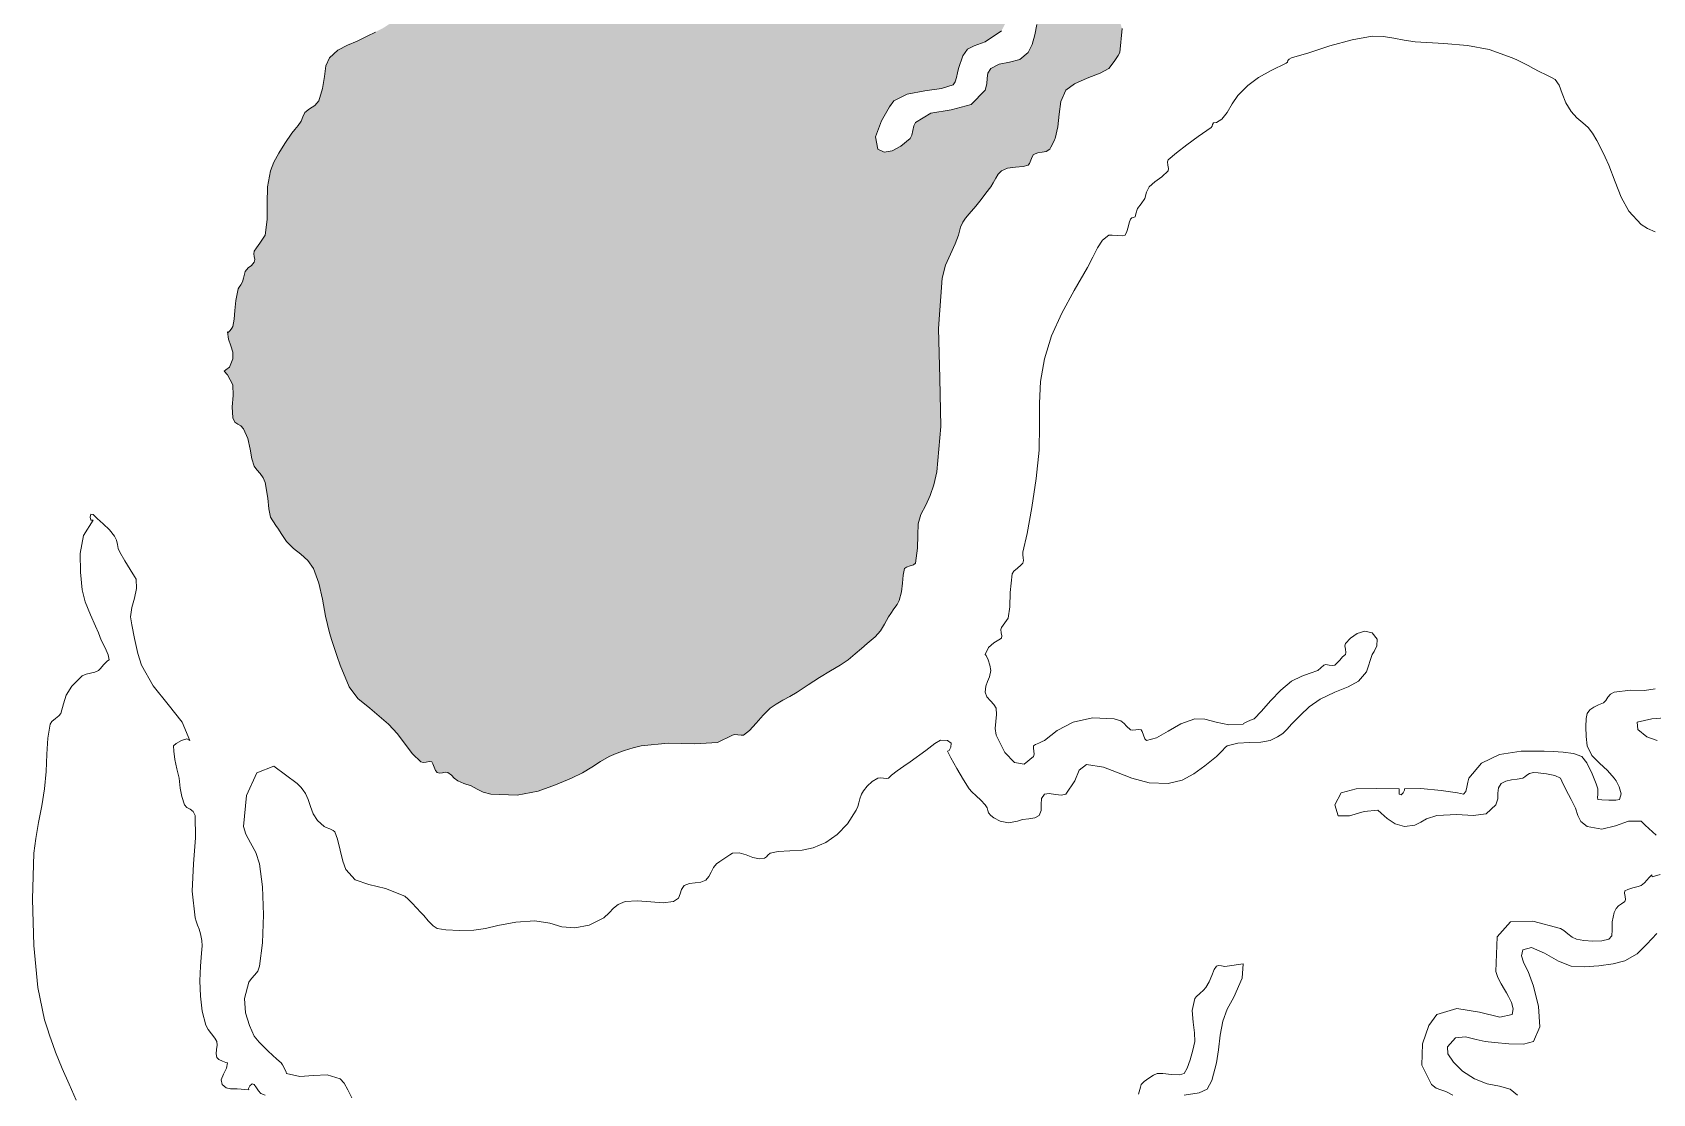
# Model space of a CAD drawing. Header units: inches. Extents: x -600 to 863, y -502 to 873.
# Drawn here: x 614.85 to 646.76, y 84.32 to 105.22 of the extents above; entities that cross this region are included whole.
import ezdxf

# ---------------------------------------------------------------- set-up
doc = ezdxf.new("R2010")
doc.units = ezdxf.units.IN
doc.header["$MEASUREMENT"] = 0
doc.layers.add('Layer 1', color=7, linetype='Continuous')

msp = doc.modelspace()

# ---------------------------------------------------------------- hatches: boundary and pattern name
at = {"layer": 'Layer 1', "true_color": 0xffffff}
msp.add_hatch(color=7, dxfattribs=at).paths.add_polyline_path([(627.267, 120.285), (627.245, 120.28), (627.215, 120.284), (627.184, 120.289), (627.16, 120.285), (627.219, 120.332), (627.225, 120.336), (627.225, 120.314), (627.267, 120.285), (627.529, 120.191), (627.862, 120.073), (628.215, 119.955), (628.537, 119.861), (628.661, 119.828), (628.794, 119.784), (628.931, 119.727), (629.066, 119.65), (629.17, 119.584), (629.271, 119.515), (629.377, 119.434), (629.49, 119.332), (629.512, 119.311), (629.546, 119.276), (629.578, 119.243), (629.596, 119.227), (629.723, 119.148), (629.866, 119.06), (630.007, 118.948), (630.125, 118.803), (630.16, 118.719), (630.176, 118.637), (630.192, 118.559), (630.231, 118.485), (630.338, 118.369), (630.447, 118.265), (630.555, 118.166), (630.654, 118.062), (630.792, 117.888), (630.941, 117.688), (631.107, 117.491), (631.29, 117.32), (631.354, 117.296), (631.453, 117.271), (631.551, 117.244), (631.607, 117.215), (631.652, 117.119), (631.669, 117.011), (631.682, 116.898), (631.714, 116.791), (631.773, 116.686), (631.844, 116.583), (631.929, 116.479), (632.031, 116.368), (632.065, 116.309), (632.118, 116.196), (632.181, 116.064), (632.243, 115.944), (632.521, 115.415), (632.785, 114.876), (633.07, 114.341), (633.407, 113.826), (633.478, 113.727), (633.546, 113.625), (633.625, 113.519), (633.726, 113.403), (633.845, 113.224), (633.979, 112.958), (634.12, 112.677), (634.255, 112.45), (634.335, 112.34), (634.437, 112.203), (634.553, 112.058), (634.678, 111.921), (634.91, 111.729), (635.086, 111.595), (635.164, 111.438), (635.102, 111.18), (635.071, 111.142), (635.029, 111.101), (634.998, 111.047), (634.996, 110.968), (635.026, 110.891), (635.076, 110.838), (635.138, 110.797), (635.207, 110.756), (635.362, 110.6), (635.255, 110.487), (635.044, 110.323), (634.89, 110.015), (634.897, 109.779), (634.978, 109.537), (635.093, 109.295), (635.207, 109.062), (635.232, 109.041), (635.267, 109.033), (635.297, 109.014), (635.313, 108.956), (635.377, 108.771), (635.483, 108.509), (635.531, 108.205), (635.419, 107.897), (635.329, 107.812), (635.201, 107.729), (635.05, 107.651), (634.89, 107.58), (634.747, 107.517), (634.613, 107.427), (634.512, 107.281), (634.467, 107.051), (634.48, 106.951), (634.514, 106.835), (634.55, 106.747), (634.572, 106.732), (634.51, 106.622), (634.423, 106.567), (634.332, 106.489), (634.255, 106.309), (634.177, 105.908), (634.096, 105.549), (633.937, 105.251), (633.619, 105.038), (633.403, 104.96), (633.27, 104.891), (633.178, 104.763), (633.09, 104.509), (633.07, 104.423), (633.054, 104.331), (633.028, 104.249), (632.984, 104.191), (632.757, 104.118), (632.426, 104.071), (632.082, 104.006), (631.819, 103.874), (631.734, 103.753), (631.573, 103.479), (631.455, 103.163), (631.502, 102.921), (631.629, 102.86), (631.783, 102.887), (631.956, 102.982), (632.137, 103.133), (632.173, 103.197), (632.194, 103.288), (632.213, 103.38), (632.243, 103.45), (632.546, 103.63), (632.948, 103.699), (633.342, 103.803), (633.619, 104.086), (633.651, 104.21), (633.656, 104.32), (633.669, 104.419), (633.726, 104.509), (633.893, 104.594), (634.096, 104.633), (634.3, 104.689), (634.467, 104.827), (634.541, 104.983), (634.594, 105.174), (634.635, 105.377), (634.678, 105.568), (634.769, 105.937), (634.891, 106.19), (635.145, 106.293), (635.631, 106.203), (635.946, 106.021), (636.19, 105.707), (636.313, 105.297), (636.267, 104.827), (636.234, 104.769), (636.17, 104.668), (636.102, 104.568), (636.055, 104.509), (635.885, 104.417), (635.629, 104.318), (635.375, 104.209), (635.207, 104.086), (635.108, 103.862), (635.072, 103.612), (635.051, 103.36), (634.996, 103.133), (634.982, 103.106), (634.948, 103.036), (634.911, 102.961), (634.89, 102.921), (634.821, 102.873), (634.74, 102.86), (634.654, 102.851), (634.572, 102.814), (634.544, 102.771), (634.519, 102.705), (634.493, 102.641), (634.467, 102.604), (634.364, 102.582), (634.213, 102.57), (634.057, 102.55), (633.938, 102.497), (633.875, 102.428), (633.824, 102.347), (633.777, 102.261), (633.726, 102.18), (633.632, 102.053), (633.538, 101.928), (633.433, 101.797), (633.302, 101.65), (633.227, 101.565), (633.175, 101.486), (633.133, 101.384), (633.09, 101.227), (633.025, 101.054), (632.932, 100.856), (632.838, 100.633), (632.772, 100.38), (632.7, 99.391), (632.725, 98.41), (632.746, 97.461), (632.666, 96.568), (632.606, 96.311), (632.535, 96.101), (632.45, 95.911), (632.349, 95.721), (632.297, 95.542), (632.29, 95.32), (632.285, 95.061), (632.243, 94.768), (632.207, 94.735), (632.139, 94.71), (632.07, 94.688), (632.031, 94.662), (632, 94.531), (631.988, 94.372), (631.972, 94.198), (631.926, 94.027), (631.883, 93.953), (631.82, 93.863), (631.757, 93.776), (631.714, 93.709), (631.637, 93.562), (631.557, 93.435), (631.448, 93.312), (631.29, 93.18), (631.178, 93.086), (631.056, 92.978), (630.918, 92.863), (630.761, 92.756), (630.569, 92.642), (630.354, 92.51), (630.131, 92.369), (629.913, 92.227), (629.771, 92.141), (629.631, 92.065), (629.5, 91.991), (629.384, 91.909), (629.244, 91.771), (629.107, 91.613), (628.977, 91.471), (628.854, 91.38), (628.81, 91.377), (628.744, 91.385), (628.682, 91.39), (628.643, 91.38), (628.345, 91.23), (627.899, 91.208), (627.375, 91.219), (626.843, 91.168), (626.681, 91.127), (626.512, 91.074), (626.35, 91.016), (626.208, 90.956), (626.037, 90.86), (625.87, 90.749), (625.688, 90.635), (625.467, 90.533), (625.153, 90.401), (624.811, 90.272), (624.398, 90.194), (623.878, 90.215), (623.731, 90.255), (623.61, 90.313), (623.491, 90.376), (623.349, 90.427), (623.228, 90.475), (623.156, 90.532), (623.103, 90.59), (623.031, 90.639), (622.982, 90.645), (622.924, 90.636), (622.865, 90.629), (622.819, 90.639), (622.791, 90.681), (622.765, 90.749), (622.739, 90.814), (622.714, 90.851), (622.665, 90.855), (622.604, 90.847), (622.546, 90.84), (622.502, 90.851), (622.338, 91.01), (622.189, 91.201), (622.039, 91.402), (621.866, 91.592), (621.497, 91.906), (621.26, 92.099), (621.088, 92.328), (620.914, 92.756), (620.855, 92.924), (620.8, 93.086), (620.748, 93.241), (620.702, 93.392), (620.624, 93.721), (620.563, 94.054), (620.492, 94.373), (620.384, 94.662), (620.274, 94.817), (620.139, 94.94), (619.993, 95.057), (619.854, 95.191), (619.799, 95.268), (619.746, 95.352), (619.695, 95.436), (619.643, 95.509), (619.542, 95.673), (619.507, 95.834), (619.486, 96.044), (619.432, 96.356), (619.393, 96.448), (619.334, 96.53), (619.271, 96.604), (619.22, 96.674), (619.169, 96.822), (619.136, 97.014), (619.092, 97.221), (619.008, 97.415), (618.954, 97.468), (618.893, 97.502), (618.836, 97.546), (618.796, 97.627), (618.781, 97.846), (618.804, 98.068), (618.796, 98.281), (618.69, 98.474), (618.629, 98.547), (618.658, 98.571), (618.73, 98.627), (618.796, 98.791), (618.794, 98.921), (618.757, 99.048), (618.714, 99.18), (618.69, 99.321), (618.707, 99.312), (618.742, 99.346), (618.777, 99.394), (618.796, 99.427), (618.82, 99.574), (618.835, 99.744), (618.857, 99.941), (618.902, 100.168), (618.923, 100.206), (618.957, 100.249), (618.99, 100.305), (619.008, 100.38), (619.038, 100.514), (619.097, 100.581), (619.164, 100.627), (619.22, 100.697), (619.227, 100.747), (619.219, 100.804), (619.211, 100.86), (619.22, 100.909), (619.263, 100.977), (619.332, 101.072), (619.397, 101.167), (619.432, 101.227), (619.472, 101.533), (619.475, 101.856), (619.483, 102.182), (619.537, 102.497), (619.604, 102.666), (619.701, 102.843), (619.822, 103.031), (619.961, 103.238), (620.018, 103.309), (620.086, 103.387), (620.146, 103.471), (620.173, 103.557), (620.216, 103.647), (620.309, 103.715), (620.412, 103.783), (620.49, 103.874), (620.566, 104.115), (620.6, 104.352), (620.631, 104.561), (620.702, 104.721), (620.868, 104.871), (621.053, 104.971), (621.247, 105.051), (621.443, 105.145), (621.604, 105.229), (621.773, 105.316), (621.938, 105.424), (622.078, 105.568), (622.127, 105.699), (622.148, 105.876), (622.16, 106.058), (622.185, 106.203), (622.233, 106.299), (622.302, 106.396), (622.365, 106.503), (622.396, 106.627), (622.428, 106.703), (622.503, 106.779), (622.604, 106.86), (622.714, 106.944), (622.887, 107.048), (623.113, 107.158), (623.353, 107.293), (623.561, 107.474), (623.623, 107.577), (623.67, 107.707), (623.716, 107.852), (623.772, 108.003), (623.793, 108.023), (623.823, 108.036), (623.854, 108.06), (623.878, 108.109), (623.898, 108.215), (623.915, 108.328), (623.94, 108.438), (623.984, 108.532), (624.112, 108.662), (624.267, 108.764), (624.412, 108.854), (624.514, 108.956), (624.626, 109.208), (624.691, 109.462), (624.748, 109.701), (624.831, 109.909), (624.873, 109.938), (624.94, 109.965), (625.007, 109.988), (625.043, 110.015), (625.097, 110.146), (625.147, 110.265), (625.225, 110.391), (625.36, 110.544), (625.516, 110.701), (625.686, 110.854), (625.877, 110.985), (626.102, 111.074), (626.24, 111.13), (626.302, 111.209), (626.343, 111.327), (626.42, 111.497), (626.469, 111.558), (626.532, 111.612), (626.593, 111.663), (626.631, 111.709), (626.702, 111.906), (626.756, 112.131), (626.801, 112.329), (626.843, 112.45), (627.005, 112.633), (627.223, 112.822), (627.463, 113.012), (627.689, 113.191), (627.715, 113.233), (627.744, 113.302), (627.771, 113.368), (627.796, 113.403), (627.924, 113.462), (627.984, 113.505), (628.029, 113.577), (628.113, 113.721), (628.159, 113.773), (628.223, 113.829), (628.284, 113.884), (628.325, 113.933), (628.395, 114.089), (628.441, 114.248), (628.482, 114.408), (628.537, 114.567), (628.578, 114.617), (628.647, 114.679), (628.714, 114.737), (628.749, 114.779), (628.784, 114.961), (628.793, 115.132), (628.806, 115.312), (628.854, 115.521), (628.879, 115.562), (628.912, 115.604), (628.943, 115.656), (628.961, 115.732), (628.957, 115.923), (628.924, 116.081), (628.883, 116.224), (628.854, 116.368), (628.826, 116.679), (628.799, 116.963), (628.746, 117.241), (628.643, 117.532), (628.596, 117.595), (628.53, 117.651), (628.468, 117.7), (628.432, 117.744), (628.424, 117.818), (628.436, 117.905), (628.445, 117.99), (628.432, 118.062), (628.351, 118.167), (628.248, 118.26), (628.131, 118.358), (628.008, 118.485), (627.972, 118.557), (627.955, 118.64), (627.938, 118.725), (627.901, 118.803), (627.857, 118.834), (627.794, 118.857), (627.731, 118.879), (627.689, 118.909), (627.659, 118.979), (627.641, 119.064), (627.621, 119.151), (627.584, 119.227), (627.512, 119.307), (627.428, 119.389), (627.343, 119.497), (627.267, 119.65), (627.242, 119.705), (627.206, 119.782), (627.173, 119.847), (627.16, 119.861), (627.188, 119.919), (627.259, 119.957), (627.334, 120.001), (627.372, 120.073), (627.347, 120.092), (627.296, 120.15), (627.257, 120.223)])

# ---------------------------------------------------------------- linework, layer by layer
at = {"layer": 'Layer 1', "lineweight": 0}
for points in [[(633.937, 105.251), (633.619, 105.038), (633.403, 104.96), (633.27, 104.891), (633.178, 104.763), (633.09, 104.509), (633.07, 104.423), (633.054, 104.331), (633.028, 104.249), (632.984, 104.191), (632.757, 104.118), (632.426, 104.071), (632.082, 104.006), (631.819, 103.874), (631.734, 103.753), (631.573, 103.479), (631.455, 103.163), (631.502, 102.921), (631.629, 102.86), (631.783, 102.887), (631.956, 102.982), (632.137, 103.133), (632.173, 103.197), (632.194, 103.288), (632.213, 103.38), (632.243, 103.45), (632.546, 103.63), (632.948, 103.699), (633.342, 103.803), (633.619, 104.086), (633.651, 104.21), (633.656, 104.32), (633.669, 104.419), (633.726, 104.509), (633.893, 104.594), (634.096, 104.633), (634.3, 104.689), (634.467, 104.827), (634.541, 104.983), (634.594, 105.174), (634.635, 105.377)], [(636.313, 105.297), (636.267, 104.827), (636.234, 104.769), (636.17, 104.668), (636.102, 104.568), (636.055, 104.509), (635.885, 104.417), (635.629, 104.318), (635.375, 104.209), (635.207, 104.086), (635.108, 103.862), (635.072, 103.612), (635.051, 103.36), (634.996, 103.133), (634.982, 103.106), (634.948, 103.036), (634.911, 102.961), (634.89, 102.921), (634.821, 102.873), (634.74, 102.86), (634.654, 102.851), (634.572, 102.814), (634.544, 102.771), (634.519, 102.705), (634.493, 102.641), (634.467, 102.604), (634.364, 102.582), (634.213, 102.57), (634.057, 102.55), (633.938, 102.497), (633.875, 102.428), (633.824, 102.347), (633.777, 102.261), (633.726, 102.18), (633.632, 102.053), (633.538, 101.928), (633.433, 101.797), (633.302, 101.65), (633.227, 101.565), (633.175, 101.486), (633.133, 101.384), (633.09, 101.227), (633.025, 101.054), (632.932, 100.856), (632.838, 100.633), (632.772, 100.38), (632.7, 99.391), (632.725, 98.41), (632.746, 97.461), (632.666, 96.568), (632.606, 96.311), (632.535, 96.101), (632.45, 95.911), (632.349, 95.721), (632.297, 95.542), (632.29, 95.32), (632.285, 95.061), (632.243, 94.768), (632.207, 94.735), (632.139, 94.71), (632.07, 94.688), (632.031, 94.662), (632, 94.531), (631.988, 94.372), (631.972, 94.198), (631.926, 94.027), (631.883, 93.953), (631.82, 93.863), (631.757, 93.776), (631.714, 93.709), (631.637, 93.562), (631.557, 93.435), (631.448, 93.312), (631.29, 93.18), (631.178, 93.086), (631.056, 92.978), (630.918, 92.863), (630.761, 92.756), (630.569, 92.642), (630.354, 92.51), (630.131, 92.369), (629.913, 92.227), (629.771, 92.141), (629.631, 92.065), (629.5, 91.991), (629.384, 91.909), (629.244, 91.771), (629.107, 91.613), (628.977, 91.471), (628.854, 91.38), (628.81, 91.377), (628.744, 91.385), (628.682, 91.39), (628.643, 91.38), (628.345, 91.23), (627.899, 91.208), (627.375, 91.219), (626.843, 91.168), (626.681, 91.127), (626.512, 91.074), (626.35, 91.016), (626.208, 90.956), (626.037, 90.86), (625.87, 90.749), (625.688, 90.635), (625.467, 90.533), (625.153, 90.401), (624.811, 90.272), (624.398, 90.194), (623.878, 90.215), (623.731, 90.255), (623.61, 90.313), (623.491, 90.376), (623.349, 90.427), (623.228, 90.475), (623.156, 90.532), (623.103, 90.59), (623.031, 90.639), (622.982, 90.645), (622.924, 90.636), (622.865, 90.629), (622.819, 90.639), (622.791, 90.681), (622.765, 90.749), (622.739, 90.814), (622.714, 90.851), (622.665, 90.855), (622.604, 90.847), (622.546, 90.84), (622.502, 90.851), (622.338, 91.01), (622.189, 91.201), (622.039, 91.402), (621.866, 91.592), (621.497, 91.906), (621.26, 92.099), (621.088, 92.328), (620.914, 92.756), (620.855, 92.924), (620.8, 93.086), (620.748, 93.241), (620.702, 93.392), (620.624, 93.721), (620.563, 94.054), (620.492, 94.373), (620.384, 94.662), (620.274, 94.817), (620.139, 94.94), (619.993, 95.057), (619.854, 95.191), (619.799, 95.268), (619.746, 95.352), (619.695, 95.436), (619.643, 95.509), (619.542, 95.673), (619.507, 95.834), (619.486, 96.044), (619.432, 96.356), (619.393, 96.448), (619.334, 96.53), (619.271, 96.604), (619.22, 96.674), (619.169, 96.822), (619.136, 97.014), (619.092, 97.221), (619.008, 97.415), (618.954, 97.468), (618.893, 97.502), (618.836, 97.546), (618.796, 97.627), (618.781, 97.846), (618.804, 98.068), (618.796, 98.281), (618.69, 98.474), (618.629, 98.547), (618.658, 98.571), (618.73, 98.627), (618.796, 98.791), (618.794, 98.921), (618.757, 99.048), (618.714, 99.18), (618.69, 99.321), (618.707, 99.312), (618.742, 99.346), (618.777, 99.394), (618.796, 99.427), (618.82, 99.574), (618.835, 99.744), (618.857, 99.941), (618.902, 100.168), (618.923, 100.206), (618.957, 100.249), (618.99, 100.305), (619.008, 100.38), (619.038, 100.514), (619.097, 100.581), (619.164, 100.627), (619.22, 100.697), (619.227, 100.747), (619.219, 100.804), (619.211, 100.86), (619.22, 100.909), (619.263, 100.977), (619.332, 101.072), (619.397, 101.167), (619.432, 101.227), (619.472, 101.533), (619.475, 101.856), (619.483, 102.182), (619.537, 102.497), (619.604, 102.666), (619.701, 102.843), (619.822, 103.031), (619.961, 103.238), (620.018, 103.309), (620.086, 103.387), (620.146, 103.471), (620.173, 103.557), (620.216, 103.647), (620.309, 103.715), (620.412, 103.783), (620.49, 103.874), (620.566, 104.115), (620.6, 104.352), (620.631, 104.561), (620.702, 104.721), (620.868, 104.871), (621.053, 104.971), (621.247, 105.051), (621.443, 105.145), (621.604, 105.229)], [(621.139, 84.232), (621.062, 84.389), (620.99, 84.52), (620.914, 84.604), (620.657, 84.685), (620.386, 84.672), (620.114, 84.652), (619.854, 84.709), (619.845, 84.738), (619.812, 84.809), (619.773, 84.882), (619.749, 84.921), (619.664, 84.997), (619.493, 85.154), (619.318, 85.327), (619.22, 85.45), (619.125, 85.658), (619.045, 85.904), (619.025, 86.188), (619.113, 86.51), (619.163, 86.584), (619.228, 86.654), (619.287, 86.731), (619.325, 86.827), (619.381, 87.284), (619.399, 87.839), (619.381, 88.391), (619.325, 88.839), (619.247, 89.066), (619.143, 89.257), (619.05, 89.424), (619.008, 89.58), (619.067, 90.191), (619.271, 90.638), (619.606, 90.767), (620.066, 90.427), (620.136, 90.35), (620.184, 90.296), (620.226, 90.229), (620.278, 90.109), (620.326, 89.973), (620.381, 89.83), (620.463, 89.695), (620.596, 89.58), (620.638, 89.561), (620.706, 89.529), (620.773, 89.497), (620.808, 89.474), (620.861, 89.325), (620.914, 89.113), (620.966, 88.896), (621.02, 88.732), (621.205, 88.529), (621.474, 88.436), (621.807, 88.358), (622.185, 88.203), (622.253, 88.149), (622.331, 88.069), (622.416, 87.978), (622.502, 87.886), (622.557, 87.823), (622.645, 87.722), (622.74, 87.623), (622.819, 87.568), (622.995, 87.541), (623.261, 87.526), (623.545, 87.533), (623.772, 87.568), (624.018, 87.63), (624.371, 87.692), (624.743, 87.72), (625.043, 87.674), (625.275, 87.604), (625.535, 87.583), (625.813, 87.635), (626.102, 87.78), (626.211, 87.875), (626.295, 87.966), (626.388, 88.043), (626.525, 88.098), (626.771, 88.115), (627.029, 88.092), (627.273, 88.071), (627.479, 88.098), (627.576, 88.164), (627.61, 88.249), (627.632, 88.337), (627.689, 88.415), (627.793, 88.458), (627.907, 88.47), (628.019, 88.48), (628.113, 88.521), (628.173, 88.592), (628.221, 88.679), (628.268, 88.768), (628.325, 88.839), (628.39, 88.887), (628.489, 88.955), (628.587, 89.019), (628.643, 89.051), (628.774, 89.06), (628.907, 89.019), (629.04, 88.967), (629.172, 88.944), (629.267, 88.957), (629.31, 88.982), (629.336, 89.016), (629.384, 89.051), (629.542, 89.084), (629.768, 89.098), (630.013, 89.114), (630.231, 89.156), (630.476, 89.264), (630.701, 89.42), (630.903, 89.63), (631.078, 89.897), (631.109, 89.971), (631.13, 90.045), (631.151, 90.125), (631.184, 90.215), (631.223, 90.281), (631.295, 90.374), (631.392, 90.466), (631.502, 90.533), (631.547, 90.535), (631.612, 90.527), (631.676, 90.523), (631.714, 90.533), (631.775, 90.588), (631.885, 90.673), (632.015, 90.768), (632.137, 90.851), (632.451, 91.073), (632.625, 91.216), (632.739, 91.281), (632.878, 91.273), (632.946, 91.219), (632.941, 91.141), (632.905, 91.075), (632.878, 91.062), (632.942, 90.928), (633.057, 90.721), (633.188, 90.5), (633.302, 90.321), (633.355, 90.259), (633.437, 90.183), (633.529, 90.096), (633.619, 90.004), (633.655, 89.946), (633.669, 89.894), (633.684, 89.844), (633.726, 89.792), (633.786, 89.749), (633.913, 89.686), (634.079, 89.648), (634.255, 89.686), (634.353, 89.713), (634.477, 89.729), (634.596, 89.749), (634.678, 89.792), (634.718, 89.893), (634.721, 90.014), (634.728, 90.13), (634.784, 90.215), (634.877, 90.229), (635.001, 90.209), (635.122, 90.193), (635.207, 90.215), (635.385, 90.475), (635.471, 90.687), (635.61, 90.796), (635.949, 90.744), (636.201, 90.648), (636.505, 90.531), (636.848, 90.441), (637.219, 90.427), (637.499, 90.493), (637.729, 90.614), (637.941, 90.774), (638.172, 90.956), (638.221, 91.003), (638.285, 91.07), (638.345, 91.135), (638.384, 91.168), (638.593, 91.22), (638.822, 91.231), (639.045, 91.238), (639.231, 91.273), (639.374, 91.341), (639.479, 91.413), (639.564, 91.495), (639.654, 91.592), (639.826, 91.771), (640.001, 91.935), (640.215, 92.084), (640.502, 92.227), (640.767, 92.331), (640.973, 92.44), (641.128, 92.628), (641.243, 92.968), (641.277, 93.025), (641.331, 93.137), (641.341, 93.271), (641.243, 93.392), (641.095, 93.427), (640.947, 93.38), (640.816, 93.285), (640.713, 93.18), (640.705, 93.136), (640.715, 93.071), (640.724, 93.008), (640.713, 92.968), (640.659, 92.917), (640.604, 92.857), (640.552, 92.801), (640.502, 92.756), (640.457, 92.749), (640.393, 92.759), (640.33, 92.767), (640.29, 92.756), (640.167, 92.654), (640.021, 92.596), (639.852, 92.539), (639.654, 92.438), (639.439, 92.264), (639.24, 92.051), (639.063, 91.848), (638.913, 91.697), (638.877, 91.684), (638.788, 91.644), (638.709, 91.604), (638.701, 91.592), (638.419, 91.579), (638.166, 91.631), (637.943, 91.689), (637.749, 91.697), (637.472, 91.599), (637.221, 91.455), (636.995, 91.326), (636.796, 91.273), (636.765, 91.306), (636.737, 91.375), (636.713, 91.446), (636.689, 91.485), (636.641, 91.491), (636.582, 91.482), (636.524, 91.475), (636.479, 91.485), (636.403, 91.552), (636.356, 91.61), (636.291, 91.659), (636.16, 91.697), (635.729, 91.717), (635.352, 91.631), (635.036, 91.472), (634.784, 91.273), (634.742, 91.251), (634.673, 91.221), (634.606, 91.191), (634.572, 91.168), (634.566, 91.119), (634.576, 91.06), (634.583, 91.001), (634.572, 90.956), (634.388, 90.809), (634.193, 90.841), (634.003, 91.036), (633.831, 91.38), (633.812, 91.506), (633.826, 91.643), (633.842, 91.781), (633.831, 91.909), (633.787, 91.982), (633.719, 92.053), (633.653, 92.131), (633.619, 92.227), (633.629, 92.343), (633.665, 92.435), (633.704, 92.527), (633.726, 92.65), (633.711, 92.753), (633.676, 92.864), (633.64, 92.948), (633.619, 92.968), (633.685, 93.106), (633.787, 93.199), (633.886, 93.255), (633.938, 93.286), (633.943, 93.331), (633.934, 93.396), (633.926, 93.457), (633.938, 93.497), (634.072, 93.682), (634.105, 93.903), (634.107, 94.188), (634.148, 94.557), (634.185, 94.609), (634.252, 94.668), (634.32, 94.724), (634.36, 94.768), (634.369, 94.816), (634.364, 94.872), (634.357, 94.929), (634.36, 94.979), (634.443, 95.352), (634.538, 95.863), (634.624, 96.436), (634.678, 96.991), (634.69, 97.478), (634.69, 97.917), (634.71, 98.344), (634.784, 98.791), (634.927, 99.243), (635.128, 99.69), (635.369, 100.139), (635.631, 100.592), (635.735, 100.793), (635.827, 100.979), (635.927, 101.131), (636.055, 101.227), (636.122, 101.229), (636.221, 101.219), (636.315, 101.212), (636.372, 101.227), (636.409, 101.299), (636.432, 101.385), (636.451, 101.471), (636.479, 101.545), (636.508, 101.568), (636.541, 101.573), (636.569, 101.591), (636.584, 101.65), (636.619, 101.753), (636.688, 101.846), (636.76, 101.947), (636.796, 102.074), (636.846, 102.182), (636.958, 102.278), (637.096, 102.378), (637.219, 102.497), (637.227, 102.542), (637.217, 102.606), (637.208, 102.67), (637.219, 102.709), (637.389, 102.847), (637.587, 103.004), (637.813, 103.173), (638.066, 103.345), (638.091, 103.376), (638.096, 103.409), (638.112, 103.437), (638.172, 103.45), (638.282, 103.51), (638.381, 103.646), (638.48, 103.816), (638.596, 103.979), (638.793, 104.178), (639.003, 104.333), (639.248, 104.471), (639.549, 104.615), (639.57, 104.637), (639.582, 104.666), (639.604, 104.697), (639.654, 104.721), (639.992, 104.821), (640.409, 104.955), (640.847, 105.077), (641.243, 105.145), (641.461, 105.141), (641.667, 105.108), (641.873, 105.068), (642.09, 105.038), (642.652, 105.001), (643.117, 104.962), (643.545, 104.882), (643.996, 104.721), (644.089, 104.679), (644.197, 104.626), (644.311, 104.567), (644.419, 104.509), (644.529, 104.451), (644.668, 104.383), (644.788, 104.325), (644.843, 104.297), (644.923, 104.181), (644.986, 104.018), (645.058, 103.836), (645.16, 103.662), (645.273, 103.54), (645.389, 103.441), (645.496, 103.347), (645.584, 103.238), (645.668, 103.093), (645.751, 102.93), (645.83, 102.763), (645.901, 102.604), (646.028, 102.277), (646.146, 101.977), (646.299, 101.698), (646.537, 101.438), (646.666, 101.358), (646.816, 101.291)], [(615.713, 84.189), (615.574, 84.502), (615.432, 84.812), (615.302, 85.133), (615.25, 85.281), (615.195, 85.444), (615.141, 85.611), (615.09, 85.769), (614.955, 86.406), (614.875, 87.233), (614.849, 88.148), (614.879, 89.051), (614.913, 89.342), (614.971, 89.657), (615.035, 89.987), (615.09, 90.321), (615.121, 90.664), (615.135, 91.002), (615.153, 91.317), (615.196, 91.592), (615.233, 91.643), (615.303, 91.703), (615.372, 91.761), (615.408, 91.804), (615.458, 91.993), (615.515, 92.165), (615.624, 92.342), (615.831, 92.545), (615.905, 92.582), (615.991, 92.6), (616.076, 92.616), (616.148, 92.65), (616.181, 92.687), (616.256, 92.767), (616.33, 92.842), (616.36, 92.862), (616.344, 92.961), (616.28, 93.095), (616.204, 93.246), (616.148, 93.392), (616.093, 93.525), (615.992, 93.749), (615.89, 94.006), (615.831, 94.238), (615.796, 94.588), (615.788, 94.956), (615.855, 95.31), (616.043, 95.615), (616.043, 95.615)], [(616.043, 95.615), (615.999, 95.61), (615.985, 95.673), (616, 95.732), (616.043, 95.721), (616.124, 95.643), (616.242, 95.54), (616.366, 95.423), (616.467, 95.298), (616.503, 95.216), (616.522, 95.136), (616.54, 95.057), (616.572, 94.979), (616.67, 94.813), (616.774, 94.642), (616.857, 94.506), (616.891, 94.45), (616.897, 94.266), (616.857, 94.079), (616.808, 93.894), (616.784, 93.709), (616.807, 93.551), (616.859, 93.28), (616.928, 92.985), (616.996, 92.756), (617.226, 92.351), (617.523, 91.984), (617.797, 91.633), (617.949, 91.273), (617.894, 91.303), (617.787, 91.271), (617.682, 91.213), (617.631, 91.168), (617.632, 91.062), (617.656, 90.898), (617.695, 90.712), (617.737, 90.533), (617.746, 90.461), (617.762, 90.333), (617.792, 90.172), (617.843, 90.004), (617.889, 89.953), (617.954, 89.918), (618.018, 89.873), (618.055, 89.792), (618.064, 89.357), (618.021, 88.845), (617.996, 88.303), (618.055, 87.78), (618.076, 87.71), (618.104, 87.637), (618.134, 87.556), (618.161, 87.462), (618.189, 87.329), (618.193, 87.227), (618.182, 87.084), (618.161, 86.827), (618.15, 86.537), (618.16, 86.237), (618.196, 85.94), (618.267, 85.662), (618.312, 85.579), (618.377, 85.49), (618.44, 85.408), (618.479, 85.345), (618.486, 85.269), (618.476, 85.185), (618.467, 85.102), (618.479, 85.027), (618.52, 84.989), (618.592, 84.955), (618.66, 84.931), (618.69, 84.921), (618.671, 84.82), (618.613, 84.699), (618.568, 84.584), (618.584, 84.498), (618.668, 84.43), (618.75, 84.41), (618.882, 84.408), (619.113, 84.392), (619.108, 84.419), (619.135, 84.47), (619.178, 84.509), (619.22, 84.498), (619.263, 84.432), (619.301, 84.368), (619.351, 84.316), (619.432, 84.286)], [(646.817, 92.287), (646.604, 92.256), (646.33, 92.264), (646.008, 92.227), (645.934, 92.186), (645.885, 92.123), (645.845, 92.059), (645.796, 92.016), (645.699, 91.974), (645.607, 91.93), (645.53, 91.876), (645.479, 91.804), (645.458, 91.703), (645.448, 91.539), (645.453, 91.349), (645.479, 91.168), (645.568, 90.979), (645.716, 90.823), (645.877, 90.682), (646.008, 90.533), (646.045, 90.475), (646.107, 90.357), (646.146, 90.222), (646.113, 90.109), (646.042, 90.099), (645.903, 90.096), (645.763, 90.1), (645.689, 90.109), (645.681, 90.146), (645.684, 90.21), (645.689, 90.276), (645.689, 90.321), (645.655, 90.416), (645.573, 90.618), (645.47, 90.831), (645.372, 90.956), (645.204, 91.017), (645.005, 91.045), (644.804, 91.056), (644.631, 91.062), (644.173, 91.064), (643.749, 90.994), (643.396, 90.826), (643.148, 90.533), (643.125, 90.454), (643.108, 90.354), (643.085, 90.266), (643.043, 90.215), (642.924, 90.244), (642.597, 90.29), (642.201, 90.324), (641.878, 90.321), (641.878, 90.296), (641.854, 90.243), (641.815, 90.202), (641.772, 90.215), (641.771, 90.234), (641.771, 90.271), (641.772, 90.306), (641.772, 90.321), (641.324, 90.325), (640.925, 90.321), (640.632, 90.238), (640.502, 90.004), (640.572, 89.785), (640.795, 89.788), (641.082, 89.873), (641.349, 89.897), (641.418, 89.843), (641.536, 89.735), (641.693, 89.63), (641.878, 89.58), (642.081, 89.603), (642.197, 89.661), (642.312, 89.732), (642.514, 89.792), (642.906, 89.813), (643.228, 89.794), (643.483, 89.826), (643.678, 90.004), (643.715, 90.12), (643.718, 90.233), (643.727, 90.339), (643.784, 90.427), (643.875, 90.473), (643.983, 90.495), (644.098, 90.51), (644.207, 90.533), (644.248, 90.557), (644.289, 90.591), (644.342, 90.622), (644.419, 90.639), (644.512, 90.635), (644.674, 90.615), (644.84, 90.582), (644.948, 90.533), (644.979, 90.473), (645.039, 90.349), (645.105, 90.211), (645.16, 90.109), (645.243, 89.938), (645.29, 89.794), (645.351, 89.677), (645.479, 89.58), (645.766, 89.527), (646.033, 89.594), (646.288, 89.68), (646.537, 89.686), (646.618, 89.604), (646.837, 89.408)], [(646.854, 91.273), (646.648, 91.345), (646.471, 91.49), (646.458, 91.633), (646.748, 91.697), (647.006, 91.72)], [(646.912, 88.63), (646.755, 88.584), (646.748, 88.627), (646.694, 88.576), (646.651, 88.521), (646.604, 88.467), (646.537, 88.415), (646.479, 88.396), (646.376, 88.367), (646.274, 88.336), (646.219, 88.31), (646.211, 88.265), (646.222, 88.201), (646.229, 88.138), (646.219, 88.098), (646.151, 88.051), (646.094, 88.013), (646.047, 87.965), (646.008, 87.886), (645.971, 87.697), (645.969, 87.542), (645.96, 87.427), (645.901, 87.356), (645.766, 87.325), (645.589, 87.32), (645.41, 87.334), (645.267, 87.356), (645.179, 87.396), (645.093, 87.463), (645.014, 87.528), (644.948, 87.568), (644.404, 87.715), (643.968, 87.697), (643.703, 87.403), (643.678, 86.721), (643.715, 86.604), (643.78, 86.477), (643.848, 86.366), (643.89, 86.298), (643.928, 86.229), (643.984, 86.113), (644.021, 85.984), (643.996, 85.874), (643.753, 85.823), (643.357, 85.918), (642.91, 85.99), (642.514, 85.874), (642.36, 85.659), (642.231, 85.294), (642.217, 84.874), (642.407, 84.498), (642.504, 84.422), (642.591, 84.39), (642.691, 84.358), (642.831, 84.286)], [(644.102, 84.286), (643.956, 84.405), (643.749, 84.461), (643.506, 84.509), (643.255, 84.604), (643.021, 84.759), (642.84, 84.933), (642.732, 85.101), (642.725, 85.238), (642.881, 85.413), (643.081, 85.433), (643.288, 85.381), (643.467, 85.345), (643.653, 85.324), (643.936, 85.293), (644.222, 85.287), (644.419, 85.345), (644.545, 85.63), (644.52, 86.031), (644.418, 86.434), (644.313, 86.721), (644.275, 86.791), (644.219, 86.904), (644.184, 87.032), (644.207, 87.145), (644.381, 87.193), (644.635, 87.082), (644.913, 86.922), (645.16, 86.827), (645.416, 86.815), (645.705, 86.833), (645.986, 86.874), (646.219, 86.933), (646.458, 87.067), (646.654, 87.259), (646.845, 87.473)], [(637.537, 84.286), (637.833, 84.328), (637.992, 84.4), (638.083, 84.573), (638.172, 84.921), (638.215, 85.178), (638.248, 85.465), (638.296, 85.745), (638.384, 85.98), (638.513, 86.213), (638.68, 86.591), (638.699, 86.875), (638.384, 86.827), (638.337, 86.822), (638.274, 86.831), (638.213, 86.838), (638.172, 86.827), (638.131, 86.758), (638.084, 86.645), (638.028, 86.517), (637.961, 86.403), (637.916, 86.355), (637.846, 86.29), (637.781, 86.229), (637.749, 86.191), (637.698, 85.955), (637.712, 85.724), (637.743, 85.515), (637.749, 85.345), (637.711, 85.17), (637.655, 84.982), (637.594, 84.817), (637.537, 84.709), (637.446, 84.686), (637.287, 84.694), (637.119, 84.71), (637.008, 84.709), (636.936, 84.676), (636.839, 84.617), (636.748, 84.552), (636.689, 84.498), (636.679, 84.441), (636.64, 84.307)]]:
    msp.add_lwpolyline(points, dxfattribs=at)

doc.saveas('drawing.dxf')
